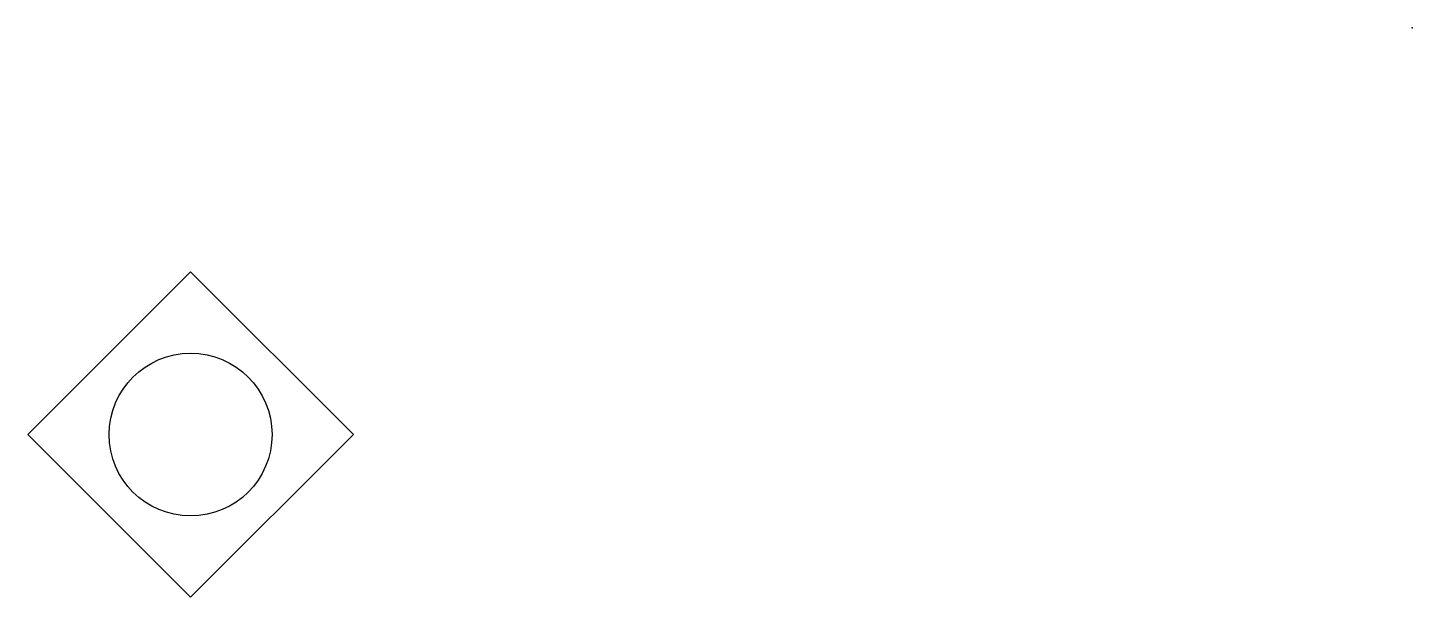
# Model space of a CAD drawing. Header units: millimetres. Extents: x -20 to 150, y -20 to 50.
import ezdxf

# ---------------------------------------------------------------- set-up
doc = ezdxf.new("R2010")
doc.units = ezdxf.units.MM
doc.layers.add('GUIDE', color=8, linetype='CONTINUOUS')
doc.layers.add('SYMBOL', color=1, linetype='CONTINUOUS')

msp = doc.modelspace()

# ---------------------------------------------------------------- linework, layer by layer
at = {"layer": 'GUIDE'}
msp.add_point((150, 50), dxfattribs=at)
at = {"layer": 'SYMBOL'}
msp.add_lwpolyline([(-20, 0), (0, 20), (20, 0), (0, -20)], close=True, dxfattribs=at)
msp.add_circle((0, 0), 10, dxfattribs=at)

doc.saveas('drawing.dxf')
